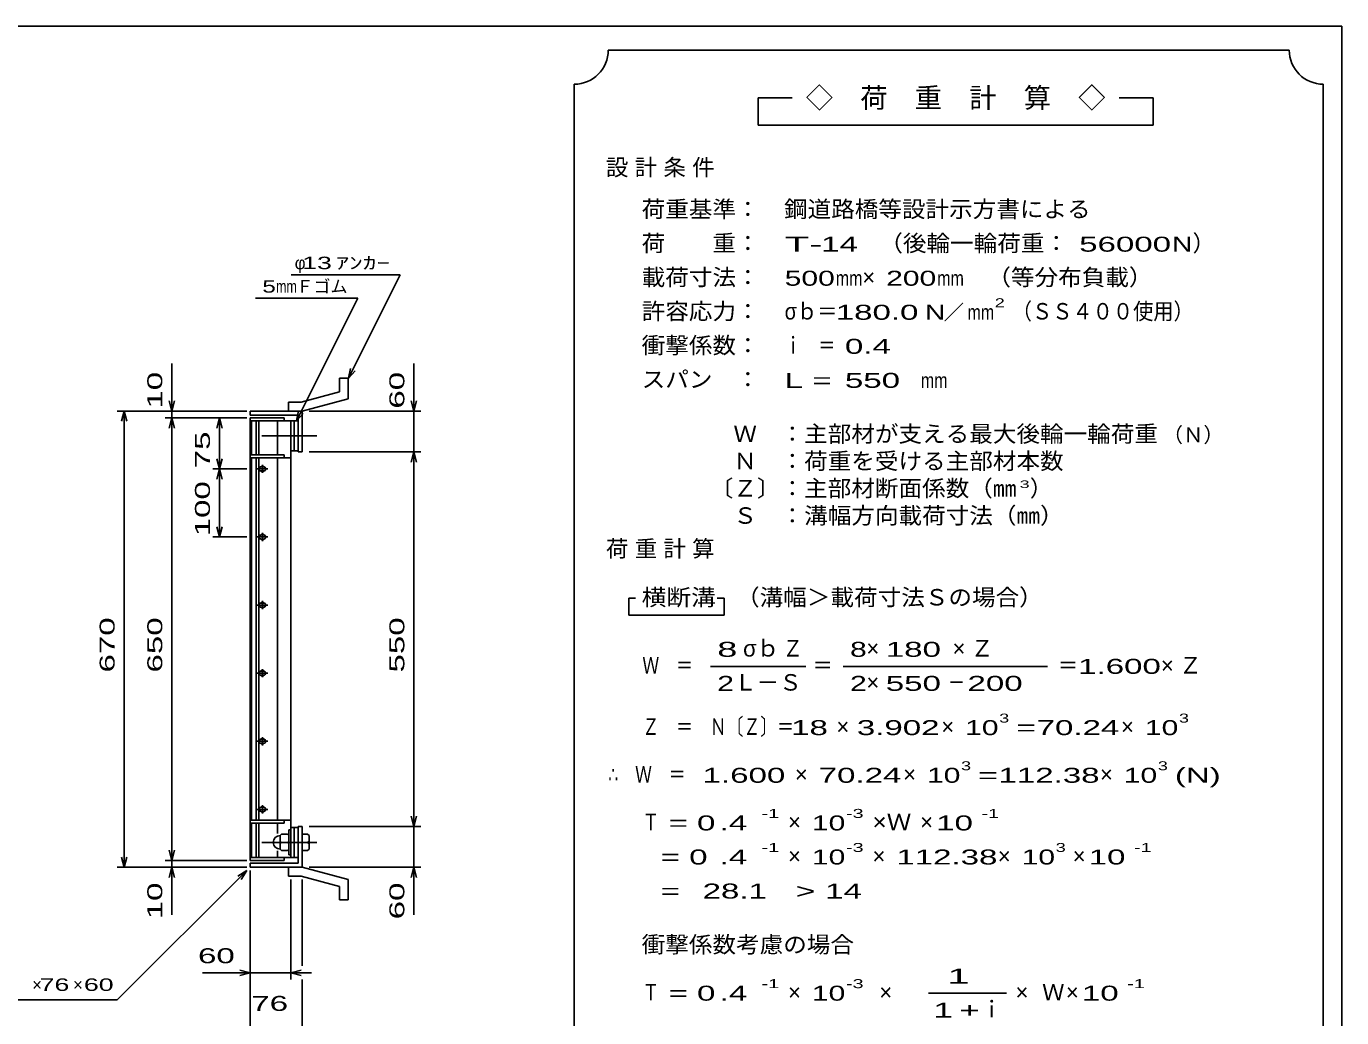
# Model space of a CAD drawing. Units: millimetres, scale not verified. Extents: x -1820 to 1731, y -1282 to 1054.
# Drawn here: x -201 to 1731, y -402 to 1054 of the extents above; entities that cross this region are included whole.
import ezdxf
from ezdxf.enums import TextEntityAlignment as Align

# ---------------------------------------------------------------- set-up
doc = ezdxf.new("R2010")
doc.units = ezdxf.units.MM
doc.header["$LTSCALE"] = 10
doc.linetypes.add('CHAIN', pattern=[18.5, 12, -1.5, 3.5, -1.5])
for name, color, linetype, lineweight in [('0_2', 150, 'Continuous', 25), ('16', 3, 'Continuous', 25), ('19', 6, 'Continuous', 25), ('22', 2, 'Continuous', 25)]:
    doc.layers.add(name, color=color, linetype=linetype, lineweight=lineweight)
doc.styles.add('ベクトル', font='')
doc.styles.get('ベクトル').set_extended_font_data('ベクトル')

msp = doc.modelspace()

# ---------------------------------------------------------------- linework, layer by layer
at = {"layer": '0_2'}
for p, q in [((-1729, 1053.5), (1731, 1053.5)), ((1731, 1053.5), (1731, -1146.5))]:
    msp.add_line(p, q, dxfattribs=at)
at = {"layer": '16'}
for p, q in [((128, 478.5), (178, 478.5)), ((128, 474), (128, 478.5)), ((128, 474), (178, 474)), ((128, -167), (128, 474)), ((128, 474), (188, 474)), ((130, 424), (130, 474)), ((137, 424), (137, 474)), ((141, 424), (141, 474)), ((168, 424), (168, 474)), ((178, 474), (178, 478.5)), ((188, -167), (188, 474)), ((188, 474), (192.5, 474)), ((192.5, 474), (192.5, 430)), ((198.5, 474), (192.5, 474)), ((198.5, 430), (198.5, 474)), ((192.5, 430), (188, 430)), ((192.5, 430), (198.5, 430)), ((128, 419.5), (128, 424)), ((128, 424), (178, 424)), ((128, 419.5), (188, 419.5)), ((130, -112.5), (130, 419.5)), ((137, -112.5), (137, 419.5)), ((141, -112.5), (141, 419.5)), ((144, 406.5), (148, 406.5)), ((146, 397.5), (146, 409.5)), ((168, -112.5), (168, 419.5)), ((178, 419.5), (178, 424)), ((138, 403.5), (154, 403.5)), ((144, 400.5), (148, 400.5)), ((146, 297.5), (146, 309.5)), ((138, 303.5), (154, 303.5)), ((144, 306.5), (148, 306.5)), ((144, 300.5), (148, 300.5)), ((138, 203.5), (154, 203.5)), ((144, 206.5), (148, 206.5)), ((144, 200.5), (148, 200.5)), ((146, 197.5), (146, 209.5)), ((138, 103.5), (154, 103.5)), ((144, 106.5), (148, 106.5)), ((144, 100.5), (148, 100.5)), ((146, 97.5), (146, 109.5)), ((138, 3.5), (154, 3.5)), ((144, 6.5), (148, 6.5)), ((144, 0.5), (148, 0.5)), ((146, -2.5), (146, 9.5)), ((138, -96.5), (154, -96.5)), ((144, -93.5), (148, -93.5)), ((146, -102.5), (146, -90.5)), ((128, -117), (128, -112.5)), ((128, -112.5), (188, -112.5)), ((144, -99.5), (148, -99.5)), ((178, -117), (178, -112.5)), ((128, -117), (178, -117)), ((130, -167), (130, -117)), ((137, -167), (137, -117)), ((141, -167), (141, -117)), ((168, -132), (168, -117)), ((174, -133), (172, -135)), ((172, -135), (172, -155)), ((183, -133), (174, -133)), ((185, -135), (183, -133)), ((185, -163.5), (185, -126.5)), ((185, -126.5), (188, -126.5)), ((192.5, -123), (188, -123)), ((188, -126.5), (188, -163.5)), ((192.5, -167), (192.5, -123)), ((192.5, -123), (198.5, -123)), ((198.5, -123), (198.5, -167)), ((172, -143), (174, -145)), ((174, -145), (172, -147)), ((183, -145), (174, -145)), ((183, -145), (185, -143)), ((185, -147), (183, -145)), ((128, -167), (178, -167)), ((128, -171.5), (128, -167)), ((128, -167), (188, -167)), ((128, -171.5), (178, -171.5)), ((168, -167), (168, -157.5)), ((172, -155), (174, -157)), ((174, -157), (183, -157)), ((178, -171.5), (178, -167)), ((183, -157), (185, -155)), ((188, -163.5), (185, -163.5)), ((188, -167), (192.5, -167)), ((198.5, -167), (192.5, -167))]:
    msp.add_line(p, q, dxfattribs=at)
at = {"layer": '16', "linetype": 'CHAIN'}
for p, q in [((145, 452), (226, 452)), ((145, -145), (226, -145))]:
    msp.add_line(p, q, dxfattribs=at)
at = {"layer": '16'}
for centre, radius, start, end in [((144, 403.5), 3, 90, 270), ((146, 403.5), 4, 46.6, 133.4), ((148, 403.5), 3, 270, 90), ((146, 403.5), 4, 226.6, 313.4), ((144, 303.5), 3, 90, 270), ((146, 303.5), 4, 46.6, 133.4), ((146, 303.5), 4, 226.6, 313.4), ((148, 303.5), 3, 270, 90), ((144, 203.5), 3, 90, 270), ((146, 203.5), 4, 46.6, 133.4), ((146, 203.5), 4, 226.6, 313.4), ((148, 203.5), 3, 270, 90), ((144, 103.5), 3, 90, 270), ((146, 103.5), 4, 46.6, 133.4), ((146, 103.5), 4, 226.6, 313.4), ((148, 103.5), 3, 270, 90), ((144, 3.5), 3, 90, 270), ((146, 3.5), 4, 46.6, 133.4), ((146, 3.5), 4, 226.6, 313.4), ((148, 3.5), 3, 270, 90), ((144, -96.5), 3, 90, 270), ((146, -96.5), 4, 46.6, 133.4), ((148, -96.5), 3, 270, 90), ((146, -96.5), 4, 226.6, 313.4), ((172, -145), 10, 90, 270)]:
    msp.add_arc(centre, radius, start, end, dxfattribs=at)
at = {"layer": '19'}
for p, q in [((259.11, 536.62), (272.11, 536.62)), ((259.11, 516.6), (259.11, 536.62)), ((272.11, 506.62), (272.11, 536.62)), ((259.11, 516.6), (202.78, 501.51)), ((204.5, 488.5), (272.11, 506.62)), ((128, 482.5), (128, 488.5)), ((128, 488.5), (204.5, 488.5)), ((184.49, 501.51), (202.78, 501.51)), ((184.49, 488.51), (184.49, 501.51)), ((184.5, 488.5), (204.5, 488.5)), ((204.5, 488.5), (204.5, 428.5)), ((198.5, 482.5), (128, 482.5)), ((198.5, 428.5), (198.5, 482.5)), ((204.5, 428.5), (198.5, 428.5)), ((204.5, -121.5), (198.5, -121.5)), ((198.5, -121.5), (198.5, -175.5)), ((204.5, -181.5), (204.5, -121.5)), ((212.5, -133), (204.5, -133)), ((204.5, -133), (204.5, -157)), ((214.5, -135), (212.5, -133)), ((214.5, -155), (214.5, -135)), ((204.5, -145), (212.5, -145)), ((214.5, -143), (212.5, -145)), ((212.5, -145), (214.5, -147)), ((204.5, -157), (212.5, -157)), ((212.5, -157), (214.5, -155)), ((128, -175.5), (128, -181.5)), ((198.5, -175.5), (128, -175.5)), ((128, -181.5), (204.5, -181.5)), ((184.49, -194.51), (184.49, -181.51)), ((184.5, -181.5), (204.5, -181.5)), ((204.5, -181.5), (272.11, -199.62)), ((184.49, -194.51), (202.78, -194.51)), ((259.11, -209.6), (202.78, -194.51)), ((259.11, -229.62), (259.11, -209.6)), ((272.11, -229.62), (272.11, -199.62)), ((259.11, -229.62), (272.11, -229.62))]:
    msp.add_line(p, q, dxfattribs=at)
at = {"layer": '22', "color": 4}
for p, q in [((1654, 1018.5), (654, 1018.5)), ((604, 968.5), (604, -581.5)), ((1704, -581.5), (1704, 968.5)), ((924, 948.5), (874, 948.5)), ((874, 948.5), (874, 908.5)), ((1454, 948.5), (1404, 948.5)), ((1454, 908.5), (1454, 948.5)), ((874, 908.5), (1454, 908.5)), ((188.5, 688.5), (348.5, 688.5)), ((272.5, 536.5), (348.5, 688.5)), ((136, 654), (286, 654)), ((196, 474), (286, 654)), ((13, 488.5), (13, 558.5)), ((272.5, 536.5), (275.5, 551.1)), ((272.5, 536.5), (282.5, 547.5)), ((368.5, 488.5), (368.5, 558.5)), ((13, 488.5), (9, 503.5)), ((17, 503.5), (13, 488.5)), ((368.5, 488.5), (364.5, 503.5)), ((368.5, 488.5), (372.5, 503.5)), ((-67, 488.5), (123, 488.5)), ((-61, 473.5), (-57, 488.5)), ((-53, 473.5), (-57, 488.5)), ((-57, -181.5), (-57, 488.5)), ((123, 488.5), (3, 488.5)), ((13, 488.5), (13, 478.5)), ((196, 474), (199, 488.6)), ((196, 474), (206, 485)), ((214.5, 488.5), (378.5, 488.5)), ((368.5, 428.5), (368.5, 488.5)), ((3, 478.5), (123, 478.5)), ((9, 463.5), (13, 478.5)), ((17, 463.5), (13, 478.5)), ((13, -171.5), (13, 478.5)), ((123, 478.5), (73, 478.5)), ((83, 478.5), (79, 463.5)), ((87, 463.5), (83, 478.5)), ((83, 478.5), (83, 403.5)), ((214.5, 428.5), (378.5, 428.5)), ((364.5, 413.5), (368.5, 428.5)), ((372.5, 413.5), (368.5, 428.5)), ((368.5, -121.5), (368.5, 428.5)), ((83, 403.5), (79, 418.5)), ((87, 418.5), (83, 403.5)), ((73, 403.5), (123, 403.5)), ((83, 403.5), (79, 388.5)), ((87, 388.5), (83, 403.5)), ((83, 403.5), (83, 303.5)), ((83, 303.5), (79, 318.5)), ((87, 318.5), (83, 303.5)), ((73, 303.5), (123, 303.5)), ((694, 213.5), (684, 213.5)), ((684, 213.5), (684, 188.5)), ((824, 213.5), (814, 213.5)), ((824, 188.5), (824, 213.5)), ((684, 188.5), (824, 188.5)), ((804, 113.5), (944, 113.5)), ((999, 113.5), (1299, 113.5)), ((368.5, -121.5), (364.5, -106.5)), ((368.5, -121.5), (372.5, -106.5)), ((214.5, -121.5), (378.5, -121.5)), ((368.5, -181.5), (368.5, -121.5)), ((-57, -181.5), (-61, -166.5)), ((-57, -181.5), (-53, -166.5)), ((3, -171.5), (123, -171.5)), ((13, -171.5), (9, -156.5)), ((13, -171.5), (17, -156.5)), ((13, -181.5), (13, -171.5)), ((-67, -181.5), (123, -181.5)), ((-67, -376.5), (123, -186.5)), ((3, -181.5), (123, -181.5)), ((9, -196.5), (13, -181.5)), ((17, -196.5), (13, -181.5)), ((13, -251.5), (13, -181.5)), ((110, -194.5), (123, -186.5)), ((115, -199.5), (123, -186.5)), ((128, -346.5), (128, -186.5)), ((128, -416.5), (128, -186.5)), ((214.5, -181.5), (378.5, -181.5)), ((364.5, -196.5), (368.5, -181.5)), ((372.5, -196.5), (368.5, -181.5)), ((368.5, -251.5), (368.5, -181.5)), ((188, -346.5), (188, -199.5)), ((204.5, -326.5), (204.5, -199.5)), ((58, -336.5), (128, -336.5)), ((128, -336.5), (113, -332.5)), ((113, -340.5), (128, -336.5)), ((128, -336.5), (188, -336.5)), ((188, -336.5), (203, -332.5)), ((203, -340.5), (188, -336.5)), ((188, -336.5), (218, -336.5)), ((204.5, -416.5), (204.5, -346.5)), ((1124, -366.5), (1239, -366.5)), ((-267, -376.5), (-67, -376.5))]:
    msp.add_line(p, q, dxfattribs=at)
for centre, start, end in [((604, 1018.5), 270, 0), ((1704, 1018.5), 180, 270)]:
    msp.add_arc(centre, 50, start, end, dxfattribs=at)

# ---------------------------------------------------------------- texts
at = {"layer": '22', "style": 'ベクトル'}
for s, height, p in [('◇\u3000荷\u3000重\u3000計\u3000算\u3000◇', 29.33, (944, 948.5)), ('）', 24.19, (1512, 735)), ('φ', 18.33, (193.5, 706)), ('Ｆゴム', 18.33, (196, 671.5)), ('×', 24.19, (1027, 685)), ('／', 21.99, (1146.5, 633.5)), ('（Ｎ）', 21.99, (1468, 453.5)), ('）', 24.19, (1273, 375)), ('σｂ', 24.19, (852, 140)), ('×', 24.19, (1033, 140)), ('Ｌ－Ｓ', 24.19, (839, 90)), ('×', 24.19, (1033, 90)), ('×', 24.19, (989, 25)), ('×', 24.19, (1143, 25)), ('×', 24.19, (1407, 25)), ('×', 24.19, (928, -45)), ('×', 24.19, (1087, -45)), ('×', 24.19, (1376, -45)), ('×', 24.19, (918, -115)), ('×', 24.19, (1112, -115)), ('×', 24.19, (918, -165)), ('×', 24.19, (1042, -165)), ('×', 24.19, (1226, -165)), ('×', 24.19, (1336, -165)), ('×', 18.33, (-192, -354)), ('×', 18.33, (-132, -354)), ('×', 24.19, (918, -365)), ('×', 24.19, (1052, -365)), ('×', 24.19, (1252, -365)), ('Ｗ', 24.19, (1291, -365)), ('×', 24.19, (1326, -365)), ('ｉ', 24.19, (1200.5, -390))]:
    msp.add_text(s, height=height, dxfattribs=at).set_placement(p, align=Align.MIDDLE_LEFT)
for s, height, width, p in [('荷重基準：\u3000', 24.19, 1.05, (703, 785)), ('鋼道路橋等設計示方書による', 24.19, 1.05, (912, 785)), ('荷\u3000\u3000重：\u3000', 24.19, 1.05, (703, 735)), ('T-', 21.99, 2, (913, 733.5)), (' 14 ', 21.99, 1.65, (953, 733.5)), ('（後輪一輪荷重：', 24.19, 1.05, (1052, 735)), (' 56000', 21.99, 1.65, (1332, 733.5)), ('N', 21.99, 1.4, (1482, 733.5)), (' 13 ', 18.33, 1.6, (193.5, 706)), ('ｱﾝｶｰ', 18.33, 1.6, (253.5, 706)), ('載荷寸法：\u3000', 24.19, 1.05, (703, 685)), ('\u3000（等分布負載）', 24.19, 1.05, (1176, 685)), ('5', 18.33, 1.45, (146, 671.5)), ('mm', 18.33, 0.75, (166, 671.5)), ('500', 21.99, 1.5, (913, 683.5)), ('mm', 21.99, 0.8, (988, 683.5)), ('200', 21.99, 1.5, (1062, 683.5)), ('mm', 21.99, 0.8, (1137, 683.5)), ('許容応力：\u3000', 24.19, 1.05, (703, 635)), ('σｂ＝', 24.19, 0.9, (913, 635)), ('180.0', 21.99, 1.65, (988, 633.5)), ('N', 21.99, 1.4, (1119, 633.5)), ('mm', 21.99, 0.8, (1181.5, 633.5)), ('2', 13.2, 1.5, (1221.5, 647.5)), ('（ＳＳ４００使用）', 24.19, 0.9, (1246.5, 635)), ('衝撃係数：\u3000', 24.19, 1.05, (703, 585)), ('ｉ\u3000＝', 24.19, 0.75, (913, 585)), (' 0.4', 21.99, 1.65, (988, 583.5)), ('スパン\u3000：\u3000', 24.19, 1.05, (703, 535)), ('L =', 21.99, 1.65, (913, 533.5)), (' 550 ', 21.99, 1.65, (988, 533.5)), ('mm', 21.99, 0.8, (1113, 533.5)), ('\u3000Ｗ\u3000：主部材が支える最大後輪一輪荷重', 24.19, 1.05, (803, 455)), ('\u3000Ｎ\u3000：荷重を受ける主部材本数', 24.19, 1.05, (803, 415)), ('〔Ｚ〕：主部材断面係数（㎜', 24.19, 1.05, (803, 375)), ('3', 11, 1.8, (1258, 381)), ('\u3000Ｓ\u3000：溝幅方向載荷寸法（㎜）', 24.19, 1.05, (803, 335)), ('横断溝', 24.19, 1.1, (703, 215)), ('\u3000（溝幅＞載荷寸法Ｓの場合）', 24.19, 1.05, (807, 215)), ('8', 21.99, 1.8, (814, 138.5)), ('Ｚ', 24.19, 0.9, (910, 140)), ('8', 21.99, 1.5, (1009, 138.5)), (' 180 ', 21.99, 1.65, (1048, 138.5)), ('Ｗ\u3000＝', 24.19, 0.75, (704, 115)), ('＝', 24.19, 0.9, (954, 115)), ('＝', 24.19, 0.9, (1314, 115)), ('1.600', 21.99, 1.65, (1344, 113.5)), ('2', 21.99, 1.5, (814, 88.5)), ('2', 21.99, 1.5, (1009, 88.5)), (' 550 ', 21.99, 1.65, (1048, 88.5)), (' 200 ', 21.99, 1.65, (1168, 88.5)), ('－', 24.19, 0.75, (1153, 90)), ('Ｚ\u3000＝\u3000Ｎ〔Ｚ〕＝', 24.19, 0.75, (704, 25)), ('3', 13.2, 1.5, (1228, 37.5)), ('3', 13.2, 1.5, (1492, 37.5)), (' 18 ', 21.99, 1.65, (909, 23.5)), ('3.902', 21.99, 1.65, (1019, 23.5)), ('10', 21.99, 1.5, (1178, 23.5)), ('=', 21.99, 1.7, (1253, 23.5)), ('70.24', 21.99, 1.65, (1283, 23.5)), ('10', 21.99, 1.5, (1442, 23.5)), ('∴\u3000Ｗ\u3000＝', 24.19, 0.75, (654, -45)), (' 1.600', 21.99, 1.65, (779, -46.5)), ('70.24', 21.99, 1.65, (963, -46.5)), ('10', 21.99, 1.5, (1122, -46.5)), ('3', 13.2, 1.5, (1172, -32.5)), ('112.38', 21.99, 1.65, (1227, -46.5)), ('10', 21.99, 1.5, (1411, -46.5)), ('3', 13.2, 1.5, (1461, -32.5)), ('(N)', 21.99, 1.65, (1486, -46.5)), ('=', 21.99, 1.7, (1197, -46.5)), ('-1', 13.2, 1.65, (879, -102.5)), ('-3', 13.2, 1.65, (1003, -102.5)), ('-1', 13.2, 1.65, (1202, -102.5)), ('Ｔ', 24.19, 0.75, (704, -115)), (' = 0', 21.99, 1.65, (729, -116.5)), (' .4 ', 21.99, 1.65, (804, -116.5)), ('10', 21.99, 1.5, (953, -116.5)), ('×Ｗ', 24.19, 1.1, (1042, -115)), (' 10 ', 21.99, 1.65, (1122, -116.5)), ('-1', 13.2, 1.65, (879, -152.5)), ('-3', 13.2, 1.65, (1003, -152.5)), ('3', 13.2, 1.5, (1311, -152.5)), ('-1', 13.2, 1.65, (1426, -152.5)), ('  = 0', 21.99, 1.65, (704, -166.5)), (' .4 ', 21.99, 1.65, (804, -166.5)), ('10', 21.99, 1.5, (953, -166.5)), ('112.38', 21.99, 1.65, (1077, -166.5)), ('10', 21.99, 1.5, (1261, -166.5)), (' 10 ', 21.99, 1.65, (1346, -166.5)), ('  =', 21.99, 1.65, (704, -216.5)), (' 28.1', 21.99, 1.65, (779, -216.5)), ('>', 21.99, 1.7, (929, -216.5)), (' 14 ', 21.99, 1.65, (959, -216.5)), ('衝撃係数考慮の場合', 24.19, 1.05, (703, -295)), (' 60 ', 21.99, 1.65, (38, -311.5)), (' 76 ', 18.33, 1.6, (-192, -354)), (' 60 ', 18.33, 1.6, (-127, -354)), ('-1', 13.2, 1.65, (879, -352.5)), ('-3', 13.2, 1.65, (1003, -352.5)), ('-1', 13.2, 1.65, (1416, -352.5)), ('Ｔ', 24.19, 0.75, (704, -365)), (' = 0', 21.99, 1.65, (729, -366.5)), (' .4 ', 21.99, 1.65, (804, -366.5)), ('10', 21.99, 1.5, (953, -366.5)), (' 10 ', 21.99, 1.65, (1336, -366.5)), (' 76 ', 21.99, 1.65, (116.25, -381.5))]:
    msp.add_text(s, height=height, dxfattribs=dict(at, width=width)).set_placement(p, align=Align.MIDDLE_LEFT)
at = {"layer": '22', "style": 'ベクトル', "width": 1.65}
for s, p in [(' 10 ', (-12, 478.5)), (' 60 ', (343.5, 478.5)), (' 75 ', (58, 391)), (' 100 ', (58, 291)), (' 670 ', (-82, 91)), (' 650 ', (-12, 91)), (' 550 ', (343.5, 91)), (' 10 ', (-12, -271.5)), (' 60 ', (343.5, -271.5))]:
    msp.add_text(s, height=21.99, rotation=90, dxfattribs=at).set_placement(p, align=Align.MIDDLE_LEFT)
at = {"layer": '22', "attachment_point": 4, "style": 'ベクトル'}
for s, insert, char_height in [('\\T1.28;設計条件', (650.5, 845), 24.19), ('\\T1.28;荷重計算', (650.5, 285), 24.19), ('\\T1.42;×Ｚ', (1159.5, 140), 24.19), ('\\T1.42;×Ｚ', (1465.5, 115), 24.19), ('\\T1.25;\\W2;\\~1\\~', (1131.5, -341.5), 21.99), ('\\T1.33;\\W1.75;1+', (1131.5, -391.5), 21.99)]:
    msp.add_mtext(s, dxfattribs=dict(at, insert=insert, char_height=char_height))

doc.saveas('drawing.dxf')
